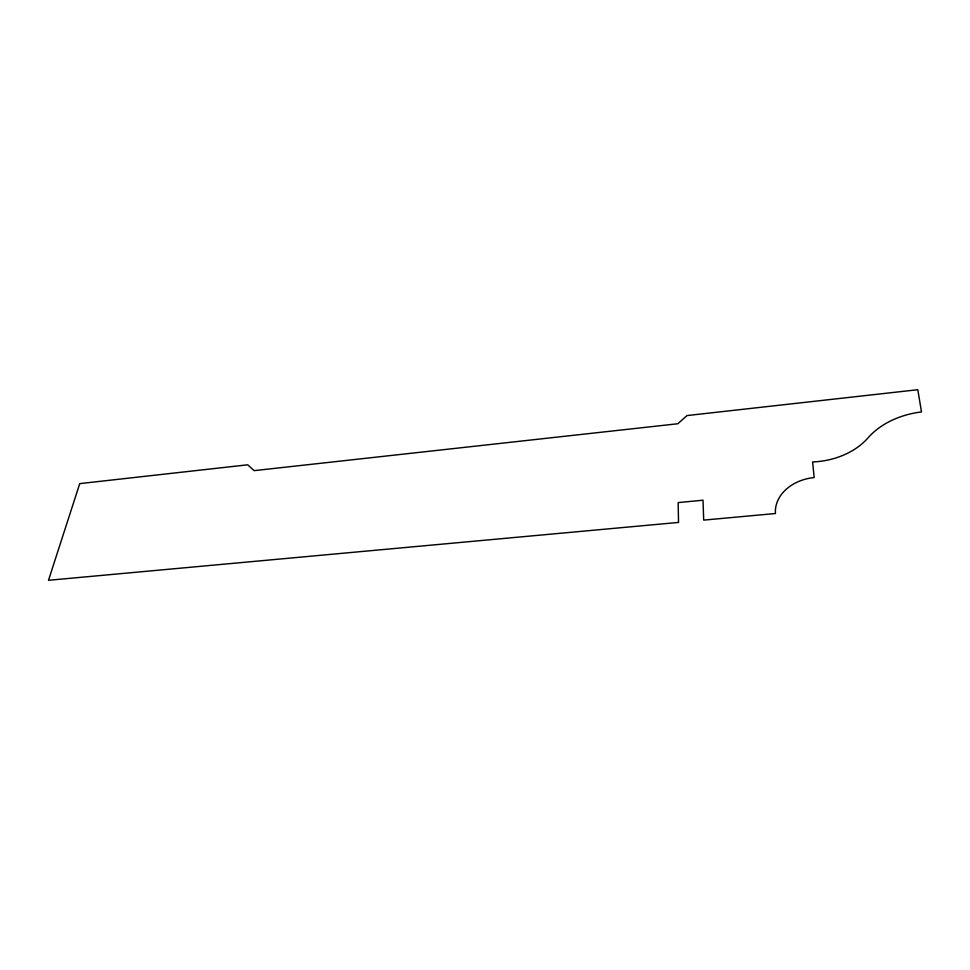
<?xml version="1.0" encoding="UTF-8"?>
<svg xmlns="http://www.w3.org/2000/svg" width="970" height="970" viewBox="0 0 970 970"><rect width="100%" height="100%" fill="white"/><g stroke="black" fill="none" stroke-linecap="round" stroke-linejoin="round"><path stroke-width="1.45" d="M79.734 483.618L48.5 580.29L678.539 522.418L678.139 502.593L703.02 500.205L703.699 520.114L775.442 513.518A42.401 32.871 -4.7 0 1 814.157 477.567L812.617 461.938A65.148 47.712 -6.8 0 0 867.459 438.513A78.327 58.067 -0.7 0 1 921.5 411.935L917.802 389.71L687.087 415.56L677.8 423.757L254.14 470.644L247.702 464.8L79.734 483.618"/></g></svg>
